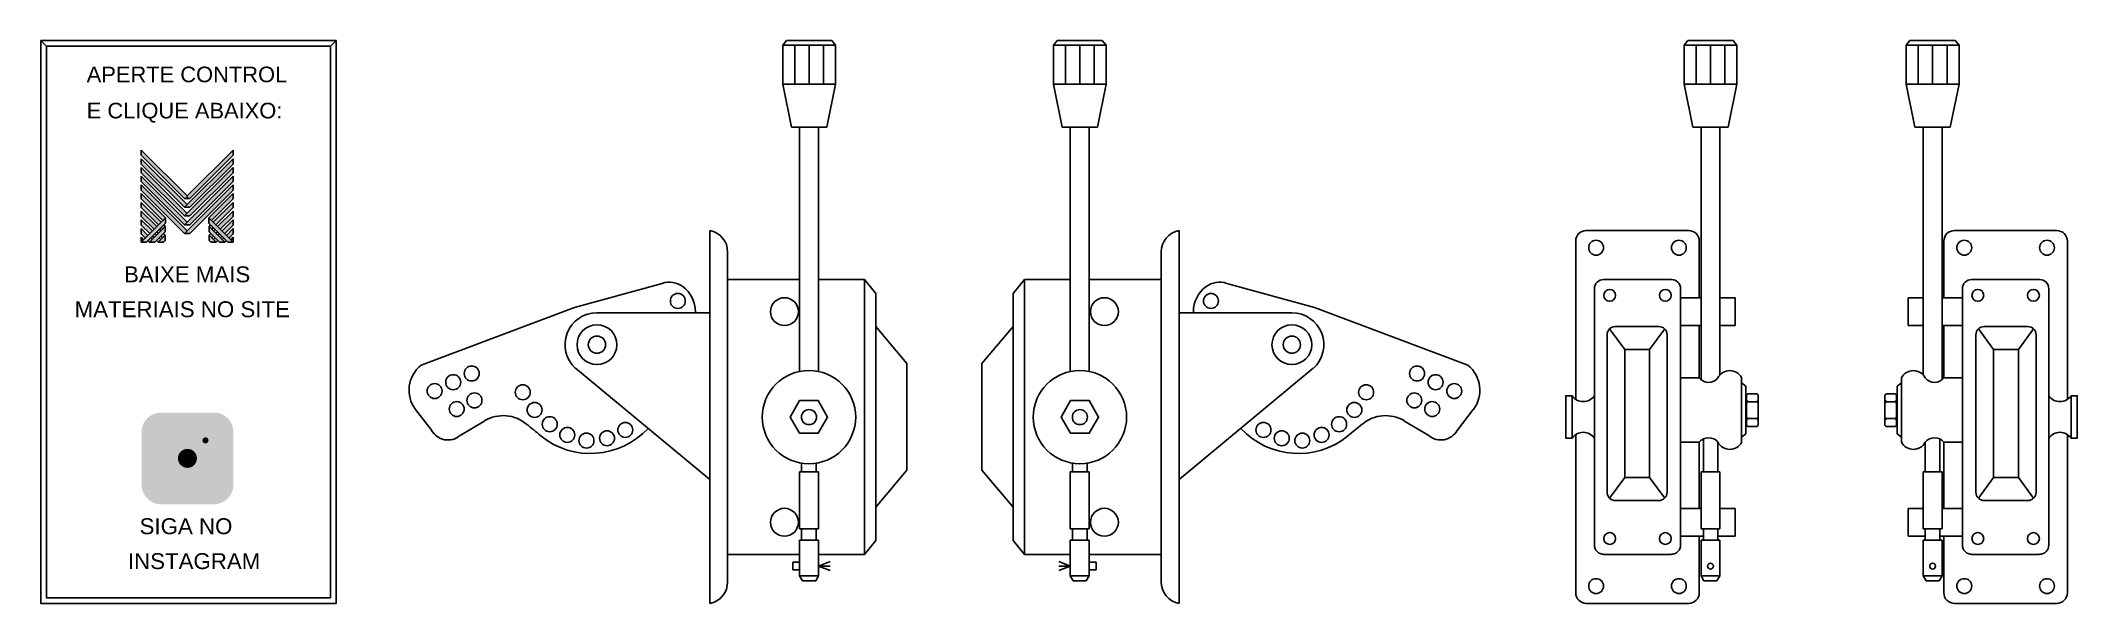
# Model space of a CAD drawing. Header units: millimetres. Extents: x 2070 to 3707, y 1730 to 2182.
import ezdxf

# ---------------------------------------------------------------- set-up
doc = ezdxf.new("R2010")
doc.units = ezdxf.units.MM
for name, color, linetype in [('BUCHA DE PASSAGEM', 20, 'Continuous'), ('CHAVE DE ACIONAMENTO', 41, 'Continuous'), ('logo01', 10, 'Continuous'), ('logo02', 250, 'Continuous')]:
    doc.layers.add(name, color=color, linetype=linetype)
doc.styles.get("Standard").update_dxf_attribs({"font": 'arial.ttf'})

# ---------------------------------------------------------------- blocks, each defined once
blk = doc.blocks.new('MESH')
at = {"layer": 'logo01'}
h = blk.add_hatch(color=256, dxfattribs=at)
h.dxf.hatch_style = 1
h.paths.add_polyline_path([(30046, 14087), (30046, 13835), (32119, 11769), (32248, 11769), (32248, 11893)])
h.paths.add_polyline_path([(30046, 13670), (30046, 13418), (32121, 11349), (32248, 11475)])
h.paths.add_polyline_path([(30046, 13253), (30046, 13001), (32121, 10932), (32248, 11058)])
h.paths.add_polyline_path([(30046, 12835), (30046, 12583), (32121, 10515), (32248, 10641)])
h.paths.add_polyline_path([(30046, 12418), (30046, 12166), (32121, 10097), (32248, 10223)])
h.paths.add_polyline_path([(30046, 12001), (30046, 11749), (31084, 10714), (31211, 10840)])
h.paths.add_polyline_path([(30046, 11583), (30046, 11331), (30875, 10505), (31001, 10631)])
h.paths.add_polyline_path([(30046, 11166), (30046, 10914), (30666, 10296), (30792, 10422)])
h.paths.add_polyline_path([(30046, 10749), (30046, 10497), (30456, 10088), (30583, 10214)])
h.paths.add_polyline_path([(30046, 10331), (30046, 10079), (30247, 9879), (30373, 10005)])
h.paths.add_polyline_path([(30164, 9796), (30046, 9914), (30046, 9679)])
h.paths.add_polyline_path([(30574, 9805), (30500, 9879), (30373, 9753), (30448, 9679)])
h.paths.add_polyline_path([(30784, 10013), (30709, 10088), (30583, 9962), (30657, 9887)])
h.paths.add_polyline_path([(30993, 9805), (30910, 9887), (30784, 9761), (30867, 9679)])
h.paths.add_polyline_path([(30993, 10222), (30918, 10296), (30792, 10170), (30867, 10096)])
h.paths.add_polyline_path([(31119, 10096), (30993, 9970), (31076, 9887), (31202, 10013)])
h.paths.add_polyline_path([(31202, 10431), (31128, 10505), (31001, 10379), (31076, 10305)], flags=17)
h.paths.add_polyline_path([(33284, 10840), (33284, 10588), (34196, 9679), (34449, 9679)])
h.paths.add_polyline_path([(33293, 10431), (33293, 10179), (33794, 9679), (34047, 9679)])
h.paths.add_polyline_path([(33293, 10013), (33293, 9761), (33376, 9679), (33628, 9679)], flags=17)
at = {"layer": 'logo02'}
h = blk.add_hatch(color=256, dxfattribs=at)
h.dxf.hatch_style = 1
h.paths.add_polyline_path([(34449, 13835), (34449, 14087), (32248, 11893), (32248, 11769), (32376, 11769)])
h.paths.add_polyline_path([(34449, 13418), (34449, 13670), (32121, 11349), (32374, 11349)])
h.paths.add_polyline_path([(34449, 13001), (34449, 13253), (32121, 10932), (32374, 10932)])
h.paths.add_polyline_path([(34449, 12583), (34449, 12835), (32121, 10515), (32374, 10515)])
h.paths.add_polyline_path([(34449, 12166), (34449, 12418), (32121, 10097), (32374, 10097)])
h.paths.add_polyline_path([(34449, 11749), (34449, 12001), (33284, 10840), (33411, 10714)], flags=17)
h.paths.add_polyline_path([(34449, 11331), (34449, 11583), (33494, 10631), (33620, 10505)], flags=17)
h.paths.add_polyline_path([(34449, 10914), (34449, 11166), (33703, 10422), (33829, 10296)], flags=17)
h.paths.add_polyline_path([(34449, 10497), (34449, 10749), (33912, 10214), (34039, 10088)])
h.paths.add_polyline_path([(34449, 10331), (34122, 10005), (34248, 9879), (34449, 10079)])
h.paths.add_polyline_path([(33577, 10296), (33502, 10222), (33628, 10096), (33703, 10170)])
h.paths.add_polyline_path([(33367, 10505), (33293, 10431), (33419, 10305), (33494, 10379)], flags=17)
h.paths.add_polyline_path([(33376, 10096), (33293, 10013), (33419, 9887), (33502, 9970)])
h.paths.add_polyline_path([(33786, 10088), (33711, 10013), (33838, 9887), (33912, 9962)])
h.paths.add_polyline_path([(33585, 9887), (33502, 9805), (33628, 9679), (33711, 9761)])
h.paths.add_polyline_path([(33995, 9879), (33921, 9805), (34047, 9679), (34122, 9753)])
h.paths.add_polyline_path([(34449, 9914), (34331, 9796), (34449, 9679)])
h.paths.add_polyline_path([(31202, 10013), (30867, 9679), (31119, 9679), (31202, 9761)], flags=17)
h.paths.add_polyline_path([(31202, 10179), (31202, 10431), (30448, 9679), (30701, 9679)])
h.paths.add_polyline_path([(31211, 10588), (31211, 10840), (30046, 9679), (30299, 9679)])
at = {"layer": 'logo01'}
for p, q in [((30046, 14087), (30046, 13835)), ((30046, 14087), (32248, 11893)), ((30046, 13835), (32119, 11769)), ((30046, 13670), (30046, 13418)), ((30046, 13670), (32248, 11475)), ((30046, 13418), (32121, 11349)), ((30046, 13253), (30046, 13001)), ((30046, 13253), (32248, 11058)), ((30046, 13001), (32121, 10932)), ((30046, 12835), (30046, 12583)), ((30046, 12835), (32248, 10641)), ((30046, 12583), (32121, 10515)), ((30046, 12418), (30046, 12166)), ((30046, 12418), (32248, 10223)), ((30046, 12166), (32121, 10097)), ((30046, 12001), (30046, 11749)), ((30046, 12001), (31211, 10840)), ((30046, 11749), (31084, 10714)), ((32119, 11769), (32248, 11769)), ((30046, 11583), (30046, 11331)), ((30046, 11583), (31001, 10631)), ((30046, 11331), (30875, 10505)), ((30046, 11166), (30046, 10914)), ((30046, 11166), (30792, 10422)), ((30046, 10914), (30666, 10296)), ((30046, 10749), (30046, 10497)), ((30046, 10749), (30583, 10214)), ((33284, 10840), (34449, 9679)), ((33284, 10588), (33284, 10840)), ((30046, 10497), (30456, 10088)), ((30046, 10331), (30046, 10079)), ((30046, 10331), (30373, 10005)), ((30046, 10079), (30247, 9879)), ((30046, 9914), (30046, 9679)), ((30046, 9914), (30164, 9796)), ((30373, 9753), (30448, 9679)), ((30500, 9879), (30574, 9805)), ((30583, 9962), (30657, 9887)), ((30709, 10088), (30784, 10013)), ((30784, 9761), (30867, 9679)), ((30792, 10170), (30867, 10096)), ((30910, 9887), (30993, 9805)), ((30918, 10296), (30993, 10222)), ((30993, 9970), (31076, 9887)), ((31001, 10379), (31076, 10305)), ((31119, 10096), (31202, 10013)), ((31128, 10505), (31202, 10431)), ((33284, 10588), (34196, 9679)), ((33293, 10431), (34047, 9679)), ((33293, 10179), (33293, 10431)), ((33293, 10179), (33794, 9679)), ((33293, 10013), (33628, 9679)), ((33293, 9761), (33293, 10013)), ((33293, 9761), (33376, 9679)), ((33628, 9679), (33376, 9679)), ((34047, 9679), (33794, 9679)), ((34449, 9679), (34196, 9679))]:
    blk.add_line(p, q, dxfattribs=at)
at = {"layer": 'logo02'}
for p, q in [((34449, 13670), (32121, 11349)), ((34449, 14087), (32248, 11893)), ((34449, 13835), (32376, 11769)), ((34449, 14087), (34449, 13835)), ((34449, 13670), (34449, 13418)), ((34449, 13253), (32121, 10932)), ((34449, 12835), (32121, 10515)), ((34449, 13418), (32374, 11349)), ((34449, 13001), (32374, 10932)), ((34449, 13253), (34449, 13001)), ((34449, 12835), (34449, 12583)), ((34449, 12418), (32121, 10097)), ((32248, 11769), (32248, 11893)), ((32376, 11769), (32248, 11769)), ((34449, 12583), (32374, 10515)), ((34449, 12166), (32374, 10097)), ((34449, 12001), (33284, 10840)), ((34449, 11749), (33411, 10714)), ((34449, 12418), (34449, 12166)), ((34449, 12001), (34449, 11749)), ((31211, 10840), (30046, 9679)), ((31211, 10588), (31211, 10840)), ((32121, 11349), (32374, 11349)), ((32121, 10932), (32374, 10932)), ((34449, 11583), (33494, 10631)), ((34449, 11331), (33620, 10505)), ((34449, 11166), (33703, 10422)), ((34449, 10914), (33829, 10296)), ((34449, 10749), (33912, 10214)), ((34449, 11583), (34449, 11331)), ((34449, 11166), (34449, 10914)), ((34449, 10749), (34449, 10497)), ((31211, 10588), (30299, 9679)), ((31202, 10431), (30448, 9679)), ((31202, 10179), (30701, 9679)), ((31202, 10013), (30867, 9679)), ((31202, 9761), (31119, 9679)), ((31202, 10179), (31202, 10431)), ((31202, 9761), (31202, 10013)), ((32121, 10515), (32374, 10515)), ((32121, 10097), (32374, 10097)), ((33367, 10505), (33293, 10431)), ((33376, 10096), (33293, 10013)), ((33494, 10379), (33419, 10305)), ((33502, 9970), (33419, 9887)), ((33577, 10296), (33502, 10222)), ((33585, 9887), (33502, 9805)), ((33703, 10170), (33628, 10096)), ((33711, 9761), (33628, 9679)), ((33786, 10088), (33711, 10013)), ((33912, 9962), (33838, 9887)), ((33995, 9879), (33921, 9805)), ((34449, 10497), (34039, 10088)), ((34122, 9753), (34047, 9679)), ((34449, 10331), (34122, 10005)), ((34449, 10079), (34248, 9879)), ((34449, 9914), (34331, 9796)), ((34449, 10331), (34449, 10079)), ((34449, 9914), (34449, 9679)), ((30046, 9679), (30299, 9679)), ((30448, 9679), (30701, 9679)), ((30867, 9679), (31119, 9679))]:
    blk.add_line(p, q, dxfattribs=at)

msp = doc.modelspace()

# ---------------------------------------------------------------- hatches: boundary and pattern name
at = {"layer": 'BUCHA DE PASSAGEM'}
h = msp.add_hatch(color=18, dxfattribs=at)
h.dxf.hatch_style = 1
h.paths.add_polyline_path([(2209.3, 1883.1), (2167.2, 1883.1, 0.414214), (2151.4, 1867.3), (2151.4, 1825.1, 0.414214), (2167.2, 1809.2), (2209.3, 1809.2, 0.414214), (2225.2, 1825.1), (2225.2, 1867.3, 0.414214)])
h.paths.add_polyline_path([(2178, 1872.9), (2198.5, 1872.9, -0.414214), (2214.9, 1856.5), (2214.9, 1835.9, -0.414214), (2198.5, 1819.5), (2178, 1819.5, -0.414214), (2161.6, 1835.9), (2161.6, 1856.5, -0.414214)], flags=16)
h.paths.add_polyline_path([(2178, 1868), (2198.5, 1868, -0.414214), (2210, 1856.5), (2210, 1835.9, -0.414214), (2198.5, 1824.4), (2178, 1824.4, -0.414214), (2166.5, 1835.9), (2166.5, 1856.5, -0.414214)], flags=0)
h.paths.add_polyline_path([(2200.8, 1846.2, -1), (2175.7, 1846.2, -1)], flags=0)
h.paths.add_polyline_path([(2195.9, 1846.2, -1), (2180.6, 1846.2, -1)], flags=0)
h.paths.add_polyline_path([(2205.2, 1860.7, -1), (2200.3, 1860.7, -1)], flags=0)
h.paths.add_polyline_path([(2198.5, 1868), (2178, 1868, 0.414214), (2166.5, 1856.5), (2166.5, 1835.9, 0.414214), (2178, 1824.4), (2198.5, 1824.4, 0.414214), (2210, 1835.9), (2210, 1856.5, 0.414214)], flags=0)
h.paths.add_polyline_path([(2180.6, 1846.2, 1), (2195.9, 1846.2, 1)], flags=0)
h = msp.add_hatch(color=0, dxfattribs=at)
h.dxf.hatch_style = 1
h.paths.add_polyline_path([(2178, 1872.9, 0.414214), (2161.6, 1856.5), (2161.6, 1835.9, 0.414214), (2178, 1819.5), (2198.5, 1819.5, 0.414214), (2214.9, 1835.9), (2214.9, 1856.5, 0.414214), (2198.5, 1872.9)])
h.paths.add_polyline_path([(2205.2, 1860.7, -1), (2200.3, 1860.7, -1)], flags=16)
h.paths.add_polyline_path([(2200.8, 1846.2, -1), (2175.7, 1846.2, -1)], flags=16)
h.paths.add_polyline_path([(2195.9, 1846.2, -1), (2180.6, 1846.2, -1)], flags=0)
h = msp.add_hatch(color=18, dxfattribs=at)
h.dxf.hatch_style = 1
h.paths.add_polyline_path([(2198.5, 1868), (2178, 1868, 0.414214), (2166.5, 1856.5), (2166.5, 1835.9, 0.414214), (2178, 1824.4), (2198.5, 1824.4, 0.414214), (2210, 1835.9), (2210, 1856.5, 0.414214)])
h.paths.add_polyline_path([(2200.8, 1846.2, -1), (2175.7, 1846.2, -1)], flags=16)
h.paths.add_polyline_path([(2195.9, 1846.2, -1), (2180.6, 1846.2, -1)], flags=0)
h.paths.add_polyline_path([(2200.3, 1860.7, -1), (2205.2, 1860.7, -1)], flags=16)
h.paths.add_polyline_path([(2195.9, 1846.2, 1), (2180.6, 1846.2, 1)], flags=0)
h = msp.add_hatch(color=0, dxfattribs=at)
h.dxf.hatch_style = 1
h.paths.add_polyline_path([(2175.7, 1846.2, 1), (2200.8, 1846.2, 1)])
h.paths.add_polyline_path([(2195.9, 1846.2, -1), (2180.6, 1846.2, -1)], flags=16)
h = msp.add_hatch(color=18, dxfattribs=at)
h.dxf.hatch_style = 1
h.paths.add_polyline_path([(2180.6, 1846.2, 1), (2195.9, 1846.2, 1)])
h = msp.add_hatch(color=0, dxfattribs=at)
h.dxf.hatch_style = 1
h.paths.add_polyline_path([(2205.2, 1860.7, 1), (2200.3, 1860.7, 1)])

# ---------------------------------------------------------------- linework, layer by layer
for p, q in [((2074.9, 2177.8), (2070.4, 2182.4)), ((2303.2, 2177.8), (2307.7, 2182.4))]:
    msp.add_line(p, q, dxfattribs=at)
for points in [[(2070.4, 2182.4), (2307.7, 2182.4), (2307.7, 1729.5), (2070.4, 1729.5)], [(2074.9, 2177.8), (2303.2, 2177.8), (2303.2, 1734.1), (2074.9, 1734.1)]]:
    msp.add_lwpolyline(points, close=True, dxfattribs=at)
at = {"layer": 'CHAVE DE ACIONAMENTO'}
for p, q in [((2669.6, 2182.4), (2666.6, 2178.6)), ((2706, 2182.4), (2669.6, 2182.4)), ((2676.2, 2178.6), (2676.2, 2147.4)), ((2687.8, 2178.6), (2687.8, 2147.4)), ((2699.4, 2178.6), (2699.4, 2147.4)), ((2706, 2182.4), (2709, 2178.6)), ((2887, 2182.4), (2884.1, 2178.6)), ((2887, 2182.4), (2923.4, 2182.4)), ((2893.7, 2178.6), (2893.7, 2147.4)), ((2905.2, 2178.6), (2905.2, 2147.4)), ((2916.8, 2178.6), (2916.8, 2147.4)), ((2923.4, 2182.4), (2926.4, 2178.6)), ((3393.9, 2182.4), (3390.9, 2178.6)), ((3393.9, 2182.4), (3430.3, 2182.4)), ((3400.5, 2178.6), (3400.5, 2147.4)), ((3412.1, 2178.6), (3412.1, 2147.4)), ((3423.6, 2178.6), (3423.6, 2147.4)), ((3430.3, 2182.4), (3433.2, 2178.6)), ((3572.4, 2182.4), (3569.4, 2178.6)), ((3608.8, 2182.4), (3572.4, 2182.4)), ((3579, 2178.6), (3579, 2147.4)), ((3590.6, 2178.6), (3590.6, 2147.4)), ((3602.2, 2178.6), (3602.2, 2147.4)), ((3608.8, 2182.4), (3611.8, 2178.6)), ((2666.6, 2147.4), (2673.6, 2112.8)), ((2702, 2112.8), (2709, 2147.4)), ((2891, 2112.8), (2884.1, 2147.4)), ((2926.4, 2147.4), (2919.5, 2112.8)), ((3397.8, 2112.8), (3390.9, 2147.4)), ((3433.2, 2147.4), (3426.3, 2112.8)), ((3569.4, 2147.4), (3576.4, 2112.8)), ((3604.8, 2112.8), (3611.8, 2147.4)), ((2702, 2112.8), (2673.6, 2112.8)), ((2680.2, 2112.8), (2680.2, 1916.1)), ((2695.4, 2112.8), (2695.4, 1916)), ((2891, 2112.8), (2919.5, 2112.8)), ((2897.6, 2112.8), (2897.6, 1916)), ((2912.8, 2112.8), (2912.8, 1916.1)), ((3397.8, 2112.8), (3426.3, 2112.8)), ((3404.5, 2112.8), (3404.5, 1909.6)), ((3419.6, 2112.8), (3419.6, 1913.3)), ((3604.8, 2112.8), (3576.4, 2112.8)), ((3583, 2112.8), (3583, 1913.3)), ((3598.2, 2112.8), (3598.2, 1909.6)), ((2607.9, 2029.5), (2607.9, 1729.5)), ((2985.2, 2029.5), (2985.2, 1729.5)), ((2622.2, 2012.6), (2622.2, 1746.5)), ((2970.8, 2012.6), (2970.8, 1746.5)), ((2569.6, 1987), (2499.2, 1967.5)), ((2622.2, 1990.1), (2680.2, 1990.1)), ((2695.4, 1990.1), (2732.2, 1990.1)), ((2732.2, 1768.9), (2732.2, 1990.1)), ((2741.4, 1978.9), (2732.2, 1990.1)), ((2851.7, 1978.9), (2860.8, 1990.1)), ((2897.6, 1990.1), (2860.8, 1990.1)), ((2860.8, 1768.9), (2860.8, 1990.1)), ((2970.8, 1990.1), (2912.8, 1990.1)), ((3023.4, 1987), (3093.8, 1967.5)), ((3318.8, 1776.4), (3318.8, 1982.7)), ((3326.2, 1990.1), (3380.7, 1990.1)), ((3388.1, 1982.7), (3388.1, 1776.4)), ((3614.5, 1982.7), (3614.5, 1776.4)), ((3621.9, 1990.1), (3676.5, 1990.1)), ((3683.9, 1776.4), (3683.9, 1982.7)), ((2376.1, 1921.2), (2499.2, 1967.5)), ((2741.4, 1780.1), (2741.4, 1978.9)), ((2851.7, 1780.1), (2851.7, 1978.9)), ((3217, 1921.2), (3093.8, 1967.5)), ((3404.5, 1975.5), (3388.1, 1975.5)), ((3431.9, 1975.5), (3419.6, 1975.5)), ((3431.9, 1975.5), (3431.9, 1953.1)), ((3570.8, 1975.5), (3570.8, 1953.1)), ((3570.8, 1975.5), (3583, 1975.5)), ((3598.2, 1975.5), (3614.5, 1975.5)), ((2607.9, 1963.4), (2517.3, 1963.4)), ((2766.3, 1922.5), (2741.4, 1952.3)), ((2826.7, 1922.5), (2851.7, 1952.3)), ((2985.2, 1963.4), (3075.7, 1963.4)), ((3343.2, 1933.7), (3330.9, 1950.4)), ((3363.1, 1933.7), (3375.3, 1950.4)), ((3404.5, 1953.1), (3388.1, 1953.1)), ((3431.9, 1953.1), (3419.6, 1953.1)), ((3570.8, 1953.1), (3583, 1953.1)), ((3598.2, 1953.1), (3614.5, 1953.1)), ((3639.6, 1933.7), (3627.4, 1950.4)), ((3659.5, 1933.7), (3671.7, 1950.4)), ((2500.1, 1918.7), (2607.9, 1829.3)), ((2766.3, 1836.6), (2766.3, 1922.5)), ((2826.7, 1836.6), (2826.7, 1922.5)), ((3092.9, 1918.7), (2985.2, 1829.3)), ((3388.1, 1911), (3403.1, 1911)), ((3437.1, 1859.2), (3437.1, 1911)), ((3440.5, 1904.2), (3437.1, 1907)), ((3440.5, 1866), (3440.5, 1904.2)), ((3562.2, 1904.2), (3565.5, 1907)), ((3562.2, 1866), (3562.2, 1904.2)), ((3565.5, 1859.2), (3565.5, 1911)), ((3614.5, 1911), (3599.6, 1911)), ((2384.5, 1868.7), (2371.6, 1885.6)), ((3208.5, 1868.7), (3221.5, 1885.6)), ((3441.1, 1873.2), (3441.1, 1896.7)), ((3442.8, 1898.1), (3448.7, 1898.1)), ((3442.8, 1891.8), (3448.7, 1891.8)), ((3450.4, 1896.7), (3450.4, 1873.2)), ((3552.2, 1896.7), (3552.2, 1873.2)), ((3559.8, 1898.1), (3554, 1898.1)), ((3559.8, 1891.8), (3554, 1891.8)), ((3561.6, 1873.2), (3561.6, 1896.7)), ((2427.2, 1876.5), (2407.3, 1864.5)), ((3165.8, 1876.5), (3185.8, 1864.5)), ((3440.5, 1866), (3437.1, 1863.2)), ((3442.8, 1878.2), (3448.7, 1878.2)), ((3448.7, 1871.8), (3442.8, 1871.8)), ((3559.8, 1878.2), (3554, 1878.2)), ((3554, 1871.8), (3559.8, 1871.8)), ((3562.2, 1866), (3565.5, 1863.2)), ((3388.1, 1859.2), (3403.1, 1859.2)), ((3406.4, 1835.5), (3406.4, 1861.8)), ((3418, 1835.5), (3418, 1859.3)), ((3584.6, 1835.5), (3584.6, 1859.3)), ((3596.3, 1835.5), (3596.3, 1861.8)), ((3614.5, 1859.2), (3599.6, 1859.2)), ((2680.2, 1835.5), (2680.2, 1789.6)), ((2695.4, 1835.5), (2680.2, 1835.5)), ((2681.8, 1835.5), (2681.8, 1842.4)), ((2693.5, 1835.5), (2693.5, 1842.4)), ((2695.4, 1835.5), (2695.4, 1789.6)), ((2766.3, 1836.6), (2741.4, 1806.8)), ((2826.7, 1836.6), (2851.7, 1806.8)), ((2897.6, 1835.5), (2897.6, 1789.6)), ((2897.6, 1835.5), (2912.8, 1835.5)), ((2899.5, 1835.5), (2899.5, 1842.4)), ((2911.2, 1835.5), (2911.2, 1842.4)), ((2912.8, 1835.5), (2912.8, 1789.6)), ((3404.5, 1835.5), (3404.5, 1789.6)), ((3404.5, 1835.5), (3419.6, 1835.5)), ((3419.6, 1835.5), (3419.6, 1789.6)), ((3583, 1835.5), (3583, 1789.6)), ((3598.2, 1835.5), (3583, 1835.5)), ((3598.2, 1835.5), (3598.2, 1789.6)), ((3343.2, 1830.9), (3330.9, 1814.2)), ((3363.1, 1830.9), (3375.3, 1814.2)), ((3639.6, 1830.9), (3627.4, 1814.2)), ((3659.5, 1830.9), (3671.7, 1814.2)), ((3404.5, 1805.8), (3388.1, 1805.8)), ((3431.9, 1805.9), (3419.6, 1805.9)), ((3431.9, 1805.9), (3431.9, 1783.6)), ((3570.8, 1805.9), (3583, 1805.9)), ((3570.8, 1805.9), (3570.8, 1783.6)), ((3598.2, 1805.8), (3614.5, 1805.8)), ((2695.4, 1789.6), (2680.2, 1789.6)), ((2681.8, 1780.4), (2681.8, 1789.6)), ((2693.5, 1780.4), (2693.5, 1789.6)), ((2897.6, 1789.6), (2912.8, 1789.6)), ((2899.5, 1780.4), (2899.5, 1789.6)), ((2911.2, 1780.4), (2911.2, 1789.6)), ((3404.5, 1789.6), (3419.6, 1789.6)), ((3406.4, 1780.4), (3406.4, 1789.6)), ((3418, 1780.4), (3418, 1789.6)), ((3598.2, 1789.6), (3583, 1789.6)), ((3584.6, 1780.4), (3584.6, 1789.6)), ((3596.3, 1780.4), (3596.3, 1789.6)), ((2622.2, 1768.9), (2680.2, 1768.9)), ((2680.2, 1780.4), (2680.2, 1751.8)), ((2680.2, 1780.4), (2695.4, 1780.4)), ((2695.4, 1780.4), (2695.4, 1751.8)), ((2695.4, 1768.9), (2732.2, 1768.9)), ((2741.4, 1780.1), (2732.2, 1768.9)), ((2851.7, 1780.1), (2860.8, 1768.9)), ((2897.6, 1768.9), (2860.8, 1768.9)), ((2912.8, 1780.4), (2897.6, 1780.4)), ((2897.6, 1780.4), (2897.6, 1751.8)), ((2912.8, 1780.4), (2912.8, 1751.8)), ((2970.8, 1768.9), (2912.8, 1768.9)), ((3326.2, 1768.9), (3380.7, 1768.9)), ((3406.4, 1783.5), (3388.1, 1783.5)), ((3404.5, 1780.4), (3404.5, 1751.8)), ((3419.6, 1780.4), (3404.5, 1780.4)), ((3431.9, 1783.6), (3418, 1783.6)), ((3419.6, 1780.4), (3419.6, 1751.8)), ((3570.8, 1783.6), (3584.6, 1783.6)), ((3583, 1780.4), (3583, 1751.8)), ((3583, 1780.4), (3598.2, 1780.4)), ((3596.3, 1783.5), (3614.5, 1783.5)), ((3598.2, 1780.4), (3598.2, 1751.8)), ((3621.9, 1768.9), (3676.5, 1768.9)), ((2680.2, 1762.6), (2674.7, 1762.6)), ((2674.7, 1762.6), (2674.7, 1756.4)), ((2674.7, 1756.4), (2680.2, 1756.4)), ((2680.2, 1751.8), (2695.4, 1751.8)), ((2682.5, 1747.7), (2680.2, 1751.8)), ((2693.1, 1747.7), (2695.4, 1751.8)), ((2704.6, 1763.1), (2695.4, 1759.5)), ((2704.6, 1755.9), (2695.4, 1759.5)), ((2695.4, 1759.5), (2704.6, 1759.5)), ((2888.4, 1763.1), (2897.6, 1759.5)), ((2888.4, 1755.9), (2897.6, 1759.5)), ((2897.6, 1759.5), (2888.4, 1759.5)), ((2912.8, 1751.8), (2897.6, 1751.8)), ((2899.9, 1747.7), (2897.6, 1751.8)), ((2910.5, 1747.7), (2912.8, 1751.8)), ((2912.8, 1762.6), (2918.4, 1762.6)), ((2918.4, 1756.4), (2912.8, 1756.4)), ((2918.4, 1762.6), (2918.4, 1756.4)), ((3419.6, 1751.8), (3404.5, 1751.8)), ((3406.8, 1747.7), (3404.5, 1751.8)), ((3417.3, 1747.7), (3419.6, 1751.8)), ((3583, 1751.8), (3598.2, 1751.8)), ((3585.3, 1747.7), (3583, 1751.8)), ((3595.9, 1747.7), (3598.2, 1751.8)), ((2682.5, 1747.7), (2693.1, 1747.7)), ((2910.5, 1747.7), (2899.9, 1747.7)), ((3417.3, 1747.7), (3406.8, 1747.7)), ((3585.3, 1747.7), (3595.9, 1747.7))]:
    msp.add_line(p, q, dxfattribs=at)
for points in [[(2666.6, 2147.4), (2709, 2147.4), (2709, 2178.6), (2666.6, 2178.6)], [(2926.4, 2147.4), (2884.1, 2147.4), (2884.1, 2178.6), (2926.4, 2178.6)], [(3433.2, 2147.4), (3390.9, 2147.4), (3390.9, 2178.6), (3433.2, 2178.6)], [(3569.4, 2147.4), (3611.8, 2147.4), (3611.8, 2178.6), (3569.4, 2178.6)], [(3343.2, 1933.7), (3363.1, 1933.7), (3363.1, 1830.9), (3343.2, 1830.9)], [(3659.5, 1933.7), (3639.6, 1933.7), (3639.6, 1830.9), (3659.5, 1830.9)], [(2695.2, 1892.7), (2702.7, 1879.4), (2695.2, 1866.4), (2680.2, 1866.4), (2672.7, 1879.4), (2680.2, 1892.7)], [(2897.9, 1892.7), (2890.4, 1879.4), (2897.9, 1866.4), (2912.9, 1866.4), (2920.4, 1879.4), (2912.9, 1892.7)], [(3300.9, 1896.6), (3295.8, 1896.6), (3295.8, 1862.5), (3300.9, 1862.5)], [(3701.8, 1896.6), (3706.8, 1896.6), (3706.8, 1862.5), (3701.8, 1862.5)]]:
    msp.add_lwpolyline(points, close=True, dxfattribs=at)
for points in [[(3303.8, 1893.7), (3303.8, 2021.1, -0.414214), (3312.3, 2029.5), (3394.6, 2029.5, -0.414214), (3403.1, 2021.1), (3403.1, 1975.5)], [(3698.9, 1893.7), (3698.9, 2021.1, 0.414214), (3690.4, 2029.5), (3608.1, 2029.5, 0.414214), (3599.6, 2021.1), (3599.6, 1975.5)], [(3403.1, 1783.5), (3403.1, 1738, -0.414214), (3394.6, 1729.5), (3312.3, 1729.5, -0.414214), (3303.8, 1738), (3303.8, 1865.3)], [(3599.6, 1783.5), (3599.6, 1738, 0.414214), (3608.1, 1729.5), (3690.4, 1729.5, 0.414214), (3698.9, 1738), (3698.9, 1865.3)]]:
    msp.add_lwpolyline(points, format="xyb", dxfattribs=at)
for points in [[(3335.6, 1952.3), (3370.6, 1952.3, -0.414214), (3377.2, 1945.7), (3377.2, 1818.9, -0.414214), (3370.6, 1812.3), (3335.6, 1812.3, -0.414214), (3329, 1818.9), (3329, 1945.7, -0.414214)], [(3667.1, 1952.3), (3632, 1952.3, 0.414214), (3625.4, 1945.7), (3625.4, 1818.9, 0.414214), (3632, 1812.3), (3667.1, 1812.3, 0.414214), (3673.7, 1818.9), (3673.7, 1945.7, 0.414214)]]:
    msp.add_lwpolyline(points, format="xyb", close=True, dxfattribs=at)
for points in [[(3403.1, 1953.1), (3403.1, 1911)], [(3599.6, 1953.1), (3599.6, 1911)], [(3403.1, 1859.2), (3403.1, 1805.8)], [(3599.6, 1859.2), (3599.6, 1805.8)]]:
    msp.add_lwpolyline(points, dxfattribs=at)
for centre, radius in [((3320.2, 2015.7), 5.97), ((3386.7, 2015.7), 5.97), ((3616, 2015.7), 5.97), ((3682.5, 2015.7), 5.97), ((3331.1, 1977.4), 4.76), ((3375.8, 1977.4), 4.76), ((3626.9, 1977.4), 4.76), ((3671.6, 1977.4), 4.76), ((2582.3, 1972.9), 6.02), ((2668, 1964.3), 11.2), ((2925.1, 1964.3), 11.2), ((3010.7, 1972.9), 6.02), ((2517.3, 1937.7), 16), ((3075.7, 1937.7), 16), ((2517.3, 1937.7), 6.92), ((3075.7, 1937.7), 6.92), ((2416.7, 1914.5), 6.02), ((2687.7, 1879.4), 37.5), ((2905.4, 1879.4), 37.5), ((3176.3, 1914.5), 6.02), ((2386.9, 1900.4), 6.02), ((2401.8, 1907.5), 6.02), ((2418.9, 1892.9), 6.02), ((2457.7, 1899.4), 6.02), ((3135.4, 1899.4), 6.02), ((3174.1, 1892.9), 6.02), ((3191.2, 1907.5), 6.02), ((3206.2, 1900.4), 6.02), ((2404.6, 1885.9), 6.02), ((2467.2, 1885.2), 6.02), ((2687.7, 1879.4), 6.07), ((2905.4, 1879.4), 6.07), ((3125.9, 1885.2), 6.02), ((3188.5, 1885.9), 6.02), ((2479.4, 1873.7), 6.02), ((2493.5, 1865.1), 6.02), ((2508.9, 1860.5), 6.02), ((2525.4, 1862.4), 6.02), ((2540.1, 1869.1), 6.02), ((3052.9, 1869.1), 6.02), ((3067.6, 1862.4), 6.02), ((3084.1, 1860.5), 6.02), ((3099.6, 1865.1), 6.02), ((3113.7, 1873.7), 6.02), ((2668, 1794.8), 11.2), ((2925.1, 1794.8), 11.2), ((3331.1, 1781.7), 4.76), ((3375.8, 1781.7), 4.76), ((3626.9, 1781.7), 4.76), ((3671.6, 1781.7), 4.76), ((3412.1, 1759.5), 2.33), ((3590.6, 1759.5), 2.33), ((3320.2, 1743.4), 5.97), ((3386.7, 1743.4), 5.97), ((3616, 1743.4), 5.97), ((3682.5, 1743.4), 5.97)]:
    msp.add_circle(centre, radius, dxfattribs=at)
for centre, radius, start, end in [((2604.8, 2012.4), 17.5, 359.1431, 79.8275), ((2988.3, 2012.4), 17.5, 100.1725, 180.8569), ((2575.5, 1970), 18, 53.4688, 108.9965), ((2570.6, 1964), 25.8, 0, 52.6382), ((3022.4, 1964), 25.8, 127.3618, 180), ((3017.5, 1970), 18, 71.0035, 126.5312), ((3326.2, 1982.7), 7.4, 90, 180), ((3380.7, 1982.7), 7.4, 0, 90), ((3621.9, 1982.7), 7.4, 90, 180), ((3676.5, 1982.7), 7.4, 0, 90), ((2517.3, 1937.7), 25.7, 90, 227.8785), ((3075.7, 1937.7), 25.7, 312.1215, 90), ((2391.9, 1901.1), 25.6, 128.1675, 217.3315), ((3201.2, 1901.1), 25.6, 322.6685, 51.8325), ((3427.6, 1906.1), 10.7, 27.1953, 152.8047), ((3575.1, 1906.1), 10.7, 27.1953, 152.8047), ((3410.6, 1917), 9.62, 218.927, 321.073), ((3592.1, 1917), 9.62, 218.927, 321.073), ((3309.8, 1902.8), 10.9, 214.574, 325.426), ((3442.8, 1896.4), 1.79, 90, 167.1784), ((3442.8, 1893.6), 1.79, 192.8216, 270), ((3442.8, 1890), 1.79, 90, 167.1784), ((3448.7, 1896.4), 1.79, 12.8216, 90), ((3448.7, 1893.6), 1.79, 270, 347.1784), ((3448.7, 1890), 1.79, 12.8216, 90), ((3554, 1896.4), 1.79, 90, 167.1784), ((3554, 1893.6), 1.79, 192.8216, 270), ((3554, 1890), 1.79, 90, 167.1784), ((3559.8, 1896.4), 1.79, 12.8216, 90), ((3559.8, 1893.6), 1.79, 270, 347.1784), ((3559.8, 1890), 1.79, 12.8216, 90), ((3692.9, 1902.8), 10.9, 214.574, 325.426), ((2397.6, 1876.1), 15.1, 209.51, 309.7628), ((2442, 1851.5), 29.1, 49.8674, 120.5142), ((3042.8, 2578.1), 913.7, 230.4304, 231.3644), ((2512.1, 1913), 62.9, 230.771, 317.3095), ((3081, 1913), 62.9, 222.6905, 309.229), ((2550.2, 2578.1), 913.7, 308.6356, 309.5696), ((3151.1, 1851.5), 29.1, 59.4858, 130.1326), ((3195.4, 1876.1), 15.1, 230.2372, 330.49), ((3309.8, 1856.3), 10.9, 34.574, 145.426), ((3442.8, 1880), 1.79, 192.8216, 270), ((3442.8, 1876.4), 1.79, 90, 167.1784), ((3442.8, 1873.6), 1.79, 192.8216, 270), ((3448.7, 1880), 1.79, 270, 347.1784), ((3448.7, 1876.4), 1.79, 12.8216, 90), ((3448.7, 1873.6), 1.79, 270, 347.1784), ((3554, 1880), 1.79, 192.8216, 270), ((3554, 1876.4), 1.79, 90, 167.1784), ((3554, 1873.6), 1.79, 192.8216, 270), ((3559.8, 1880), 1.79, 270, 347.1784), ((3559.8, 1876.4), 1.79, 12.8216, 90), ((3559.8, 1873.6), 1.79, 270, 347.1784), ((3692.9, 1856.3), 10.9, 34.574, 145.426), ((3410.6, 1853.2), 9.62, 38.927, 141.073), ((3427.6, 1864.1), 10.7, 207.1953, 332.8047), ((3575.1, 1864.1), 10.7, 207.1953, 332.8047), ((3592.1, 1853.2), 9.62, 38.927, 141.073), ((3326.2, 1776.4), 7.4, 180, 270), ((3380.7, 1776.4), 7.4, 270, 0), ((3621.9, 1776.4), 7.4, 180, 270), ((3676.5, 1776.4), 7.4, 270, 0), ((2604.8, 1746.7), 17.5, 280.1725, 0.8569), ((2988.3, 1746.7), 17.5, 179.1431, 259.8275)]:
    msp.add_arc(centre, radius, start, end, dxfattribs=at)

# ---------------------------------------------------------------- block references
at = {"xscale": 0.01681828923193201, "yscale": 0.01681828923193201, "zscale": 0.01681828923193201}
msp.add_blockref('MESH', (1645.7, 1857.4), dxfattribs=at)

# ---------------------------------------------------------------- texts
at = {"layer": 'BUCHA DE PASSAGEM'}
for s, height, p in [('APERTE CONTROL', 12.582, (2107.3, 2148.9)), ('E CLIQUE ABAIXO:', 12.582, (2107.3, 2119.8)), ('BAIXE MAIS', 12.81, (2137.3, 1987.9)), ('MATERIAIS NO SITE', 12.809, (2097.6, 1959.8)), ('SIGA NO', 12.81, (2149.8, 1785.2)), ('INSTAGRAM', 12.81, (2140.4, 1757.1))]:
    msp.add_text(s, height=height, dxfattribs=at).set_placement(p)

doc.saveas('drawing.dxf')
